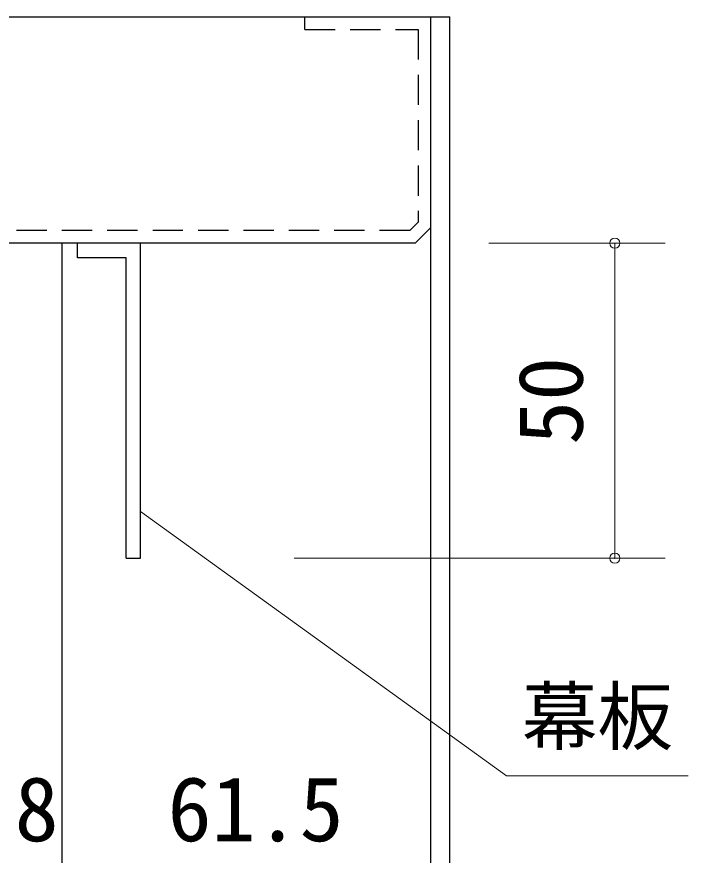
# Model space of a CAD drawing. Units: millimetres at full size; details may follow other scales. Extents: x -800 to 800, y -560 to 560.
# Drawn here: x -299.5 to -193, y 295.1 to 428.2 of the extents above; entities that cross this region are included whole.
import ezdxf
from ezdxf.enums import TextEntityAlignment as Align

# ---------------------------------------------------------------- set-up
doc = ezdxf.new("R2010")
doc.units = ezdxf.units.MM
doc.header["$LTSCALE"] = 4
doc.header["$PDMODE"] = 32
doc.header["$PDSIZE"] = 1.6
doc.linetypes.add('DASHED1', pattern=[1.8, 1.2, -0.6])
doc.layers.add('2-0', color=4, linetype='Continuous', lineweight=9)
doc.styles.add('ＭＳ ゴシック', font='')
doc.styles.get('ＭＳ ゴシック').set_extended_font_data('MS Gothic')

msp = doc.modelspace()

# ---------------------------------------------------------------- linework, layer by layer
at = {"layer": '2-0', "color": 7, "lineweight": 25}
for p, q in [((-402.811, 428.203), (-230.842, 428.203)), ((-233.842, 168.797), (-233.842, 428.203)), ((-230.842, 168.797), (-230.842, 428.203)), ((-236.342, 392.257), (-233.842, 394.757)), ((-236.342, 392.257), (-301.862, 392.257)), ((-292.374, 392.257), (-292.374, 168.797)), ((-279.891, 392.257), (-289.876, 392.257)), ((-282.188, 342.257), (-282.188, 389.958))]:
    msp.add_line(p, q, dxfattribs=at)
at = {"layer": '2-0', "color": 7, "linetype": 'DASHED1', "lineweight": 25}
for p, q in [((-253.842, 426.203), (-253.842, 428.203)), ((-253.842, 426.203), (-235.842, 426.203)), ((-235.842, 426.203), (-235.842, 395.586)), ((-237.17, 394.257), (-235.842, 395.586)), ((-237.17, 394.257), (-299.862, 394.257))]:
    msp.add_line(p, q, dxfattribs=at)
at = {"layer": '2-0'}
for p, q in [((-196.675, 392.257), (-224.675, 392.257)), ((-204.675, 342.257), (-204.675, 392.257)), ((-196.675, 342.257), (-255.555, 342.257))]:
    msp.add_line(p, q, dxfattribs=at)
at = {"layer": '2-0', "color": 7, "lineweight": 25}
for points in [[(-282.188, 389.958), (-289.876, 389.958), (-289.876, 392.257)], [(-282.188, 342.257), (-279.891, 342.257), (-279.891, 392.257)]]:
    msp.add_lwpolyline(points, dxfattribs=at)
at = {"layer": '2-0'}
msp.add_lwpolyline([(-279.891, 349.69), (-221.858, 307.689), (-193.024, 307.689)], dxfattribs=at)
for p in [(-204.675, 392.257), (-204.675, 342.257)]:
    msp.add_point(p, dxfattribs=at)

# ---------------------------------------------------------------- texts
at = {"layer": '2-0', "color": 7, "style": 'ＭＳ ゴシック'}
msp.add_text('50', height=10.26, rotation=90, dxfattribs=at).set_placement((-206.675, 360.257), align=Align.BOTTOM_LEFT)
for s, height, p in [('幕板', 8.798, (-219.419, 310.117)), ('8', 10.26, (-299.868, 294.257)), ('61.5', 10.26, (-275.608, 294.257))]:
    msp.add_text(s, height=height, dxfattribs=at).set_placement(p, align=Align.BOTTOM_LEFT)

doc.saveas('drawing.dxf')
